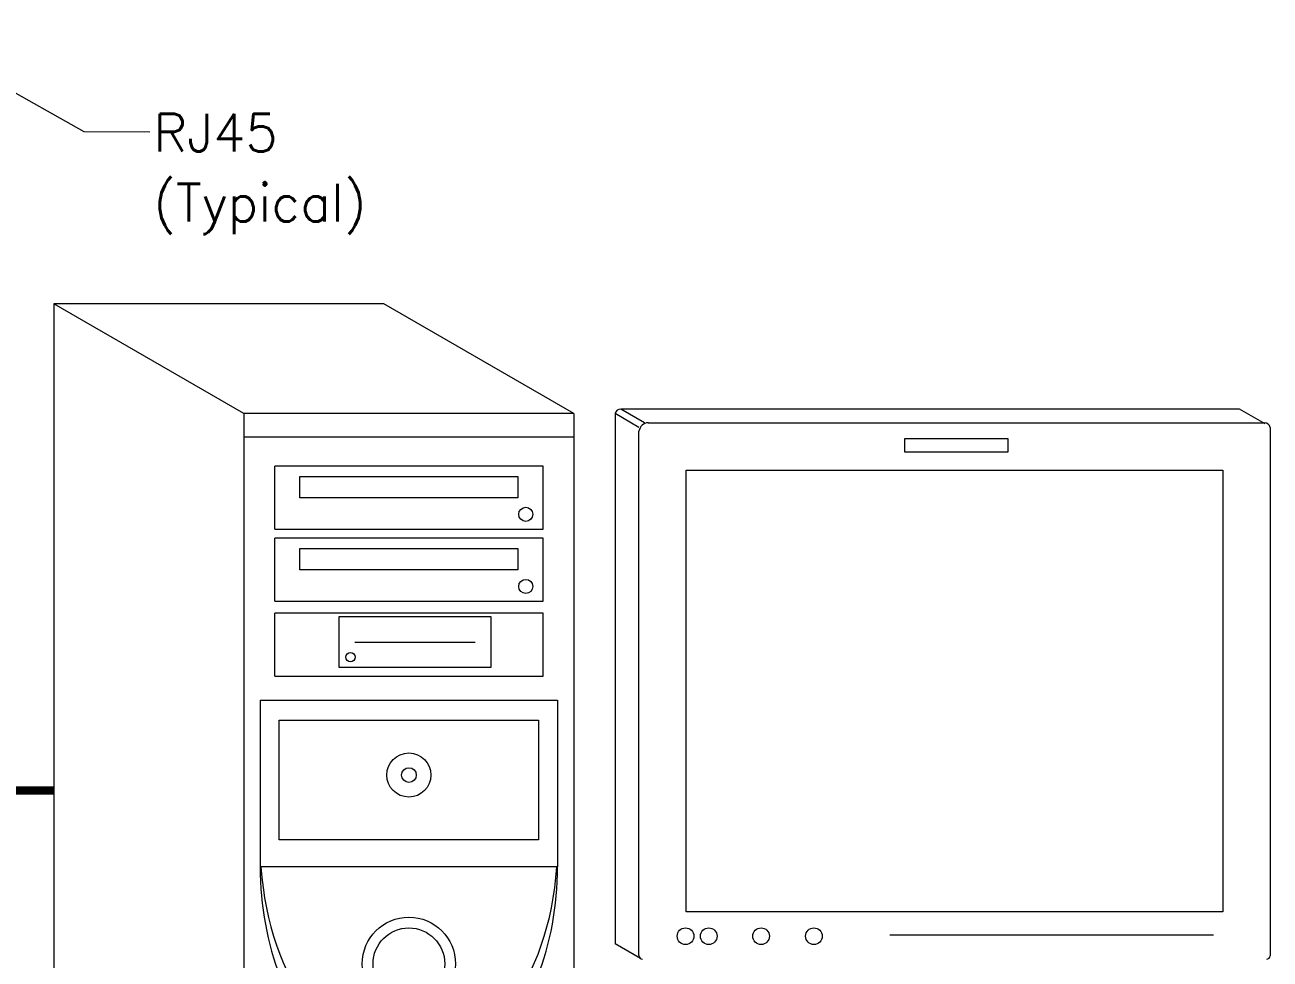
# Model space of a CAD drawing. Header units: inches. Extents: x -60 to 2005, y -577 to 104.
# Drawn here: x 507.62 to 513.03, y -260.36 to -256.31 of the extents above; entities that cross this region are included whole.
import ezdxf

# ---------------------------------------------------------------- set-up
doc = ezdxf.new("R2010")
doc.units = ezdxf.units.IN
doc.header["$MEASUREMENT"] = 0
doc.layers.get('0').update_dxf_attribs({"lineweight": 5})
doc.layers.add('WS_DETAIL', color=7, linetype='Continuous', lineweight=5)
doc.styles.add('ROMANS', font='ROMANS.shx', dxfattribs={"height": 0.0625})

# ---------------------------------------------------------------- blocks, each defined once
blk = doc.blocks.new('A$C3358774E')
at = {"layer": 'WS_DETAIL'}
for p, q in [((2.788, 11.025), (11.525, 6.121)), ((11.525, 6.121), (15.458, 6.114))]:
    blk.add_line(p, q, dxfattribs=at)
blk.add_solid([(2.544, 10.56), (3.032, 11.49), (0, 12.491)], dxfattribs=at)
at = {"layer": 'WS_DETAIL', "style": 'ROMANS'}
for s, p in [('RJ45', (15.67, 4.929)), ('(Typical)', (15.67, 0.75))]:
    blk.add_text(s, height=2.25, dxfattribs=at).set_placement(p)

msp = doc.modelspace()

# ---------------------------------------------------------------- linework, layer by layer
for p, q in [((508.5739, -257.9934), (507.7485, -257.5169)), ((507.7485, -257.5169), (507.7485, -260.8822)), ((509.1812, -257.5169), (507.7485, -257.5169)), ((510.0066, -257.9934), (509.1812, -257.5169)), ((508.5739, -257.9934), (508.5739, -261.3588)), ((510.0066, -257.9934), (508.5739, -257.9934)), ((510.0066, -257.9934), (510.0066, -261.3588)), ((510.2897, -258.0537), (510.1865, -257.9942)), ((510.1865, -257.9942), (510.1865, -260.2981)), ((510.3133, -258.0336), (510.2102, -257.9741)), ((512.8976, -257.9741), (510.2105, -257.9741)), ((513.0102, -258.0391), (512.8976, -257.9741)), ((510.3303, -258.0336), (513.0071, -258.0336)), ((510.0066, -258.0965), (508.5739, -258.0965)), ((510.2897, -260.3486), (510.2897, -258.0704)), ((511.8937, -258.1036), (511.4437, -258.1036)), ((511.4437, -258.1036), (511.4437, -258.1607)), ((511.8937, -258.1607), (511.8937, -258.1036)), ((513.031, -258.0537), (513.031, -260.3501)), ((511.4437, -258.1607), (511.8937, -258.1607)), ((509.8728, -258.222), (508.7077, -258.222)), ((508.7077, -258.4961), (508.7077, -258.222)), ((509.8728, -258.4961), (509.8728, -258.222)), ((510.4953, -258.2392), (512.8254, -258.2392)), ((510.4953, -260.1582), (510.4953, -258.2392)), ((512.8254, -258.2392), (512.8254, -260.1582)), ((508.8169, -258.267), (509.7636, -258.267)), ((508.8169, -258.3595), (508.8169, -258.267)), ((509.7636, -258.267), (509.7636, -258.3595)), ((509.7636, -258.3595), (508.8169, -258.3595)), ((508.7077, -258.4961), (509.8728, -258.4961)), ((509.8728, -258.5351), (508.7077, -258.5351)), ((508.7077, -258.8092), (508.7077, -258.5351)), ((509.8728, -258.8092), (509.8728, -258.5351)), ((508.8169, -258.5802), (509.7636, -258.5802)), ((508.8169, -258.6727), (508.8169, -258.5802)), ((509.7636, -258.5802), (509.7636, -258.6727)), ((509.7636, -258.6727), (508.8169, -258.6727)), ((508.7077, -258.8092), (509.8728, -258.8092)), ((509.8728, -258.8603), (508.7077, -258.8603)), ((508.7077, -259.1344), (508.7077, -258.8603)), ((509.8728, -259.1344), (509.8728, -258.8603)), ((509.6473, -258.8775), (508.9854, -258.8775)), ((508.9854, -258.8775), (508.9854, -259.095)), ((509.6473, -259.095), (509.6473, -258.8775)), ((509.0548, -258.9863), (509.5779, -258.9863)), ((508.9854, -259.095), (509.6473, -259.095)), ((508.7077, -259.1344), (509.8728, -259.1344)), ((508.6445, -259.2393), (509.9361, -259.2393)), ((508.6445, -259.2393), (508.6445, -259.9631)), ((509.9361, -259.2393), (509.9361, -259.9631)), ((508.7266, -259.3264), (509.8539, -259.3264)), ((508.7266, -259.8459), (508.7266, -259.3264)), ((509.8539, -259.3264), (509.8539, -259.8459)), ((509.8539, -259.8459), (508.7266, -259.8459)), ((509.9361, -259.9631), (508.6445, -259.9631)), ((512.8254, -260.1582), (510.4953, -260.1582)), ((512.7859, -260.2598), (511.3787, -260.2598)), ((510.2963, -260.3615), (510.1865, -260.2981))]:
    msp.add_line(p, q)
at = {"const_width": 0.0364}
msp.add_lwpolyline([(506.2577, -258.7014), (506.2579, -259.1954, 0.414214), (506.6943, -259.6319), (507.7485, -259.6319)], format="xyb", dxfattribs=at)
for centre, radius in [((509.798, -258.4316), 0.0307), ((509.798, -258.7447), 0.0307), ((509.0366, -259.0521), 0.0204), ((509.2903, -259.5641), 0.0958), ((509.2903, -259.5641), 0.0319), ((509.2903, -260.3841), 0.2027), ((509.2903, -260.3841), 0.1559), ((510.4918, -260.2643), 0.0362), ((510.5925, -260.2643), 0.0362), ((510.8198, -260.2643), 0.0362), ((511.0496, -260.2643), 0.0362)]:
    msp.add_circle(centre, radius)
for centre, radius, start, end in [((510.2102, -257.998), 0.0239, 89.2715, 170.7197), ((510.3317, -258.0758), 0.0424, 91.8127, 172.6661), ((513.0074, -258.0576), 0.0239, 9.2803, 90.7285), ((510.3056, -260.3478), 0.016, 182.9707, 266.6816), ((513.0167, -260.3494), 0.0143, 268.6691, 357.3467)]:
    msp.add_arc(centre, radius, start, end)
for centre, start_param, end_param in [((509.2903, -259.9631), 4.712389, 7.853982), ((509.2903, -259.8688), 4.8114, 7.754971)]:
    msp.add_ellipse(centre, major_axis=(0, -0.9549), ratio=0.676298, start_param=start_param, end_param=end_param)

# ---------------------------------------------------------------- block references
at = {"xscale": 0.07274616146107195, "yscale": 0.07274616146107195, "zscale": 0.07274616146107195}
msp.add_blockref('A$C3358774E', (507.0406, -257.2141), dxfattribs=at)

doc.saveas('drawing.dxf')
